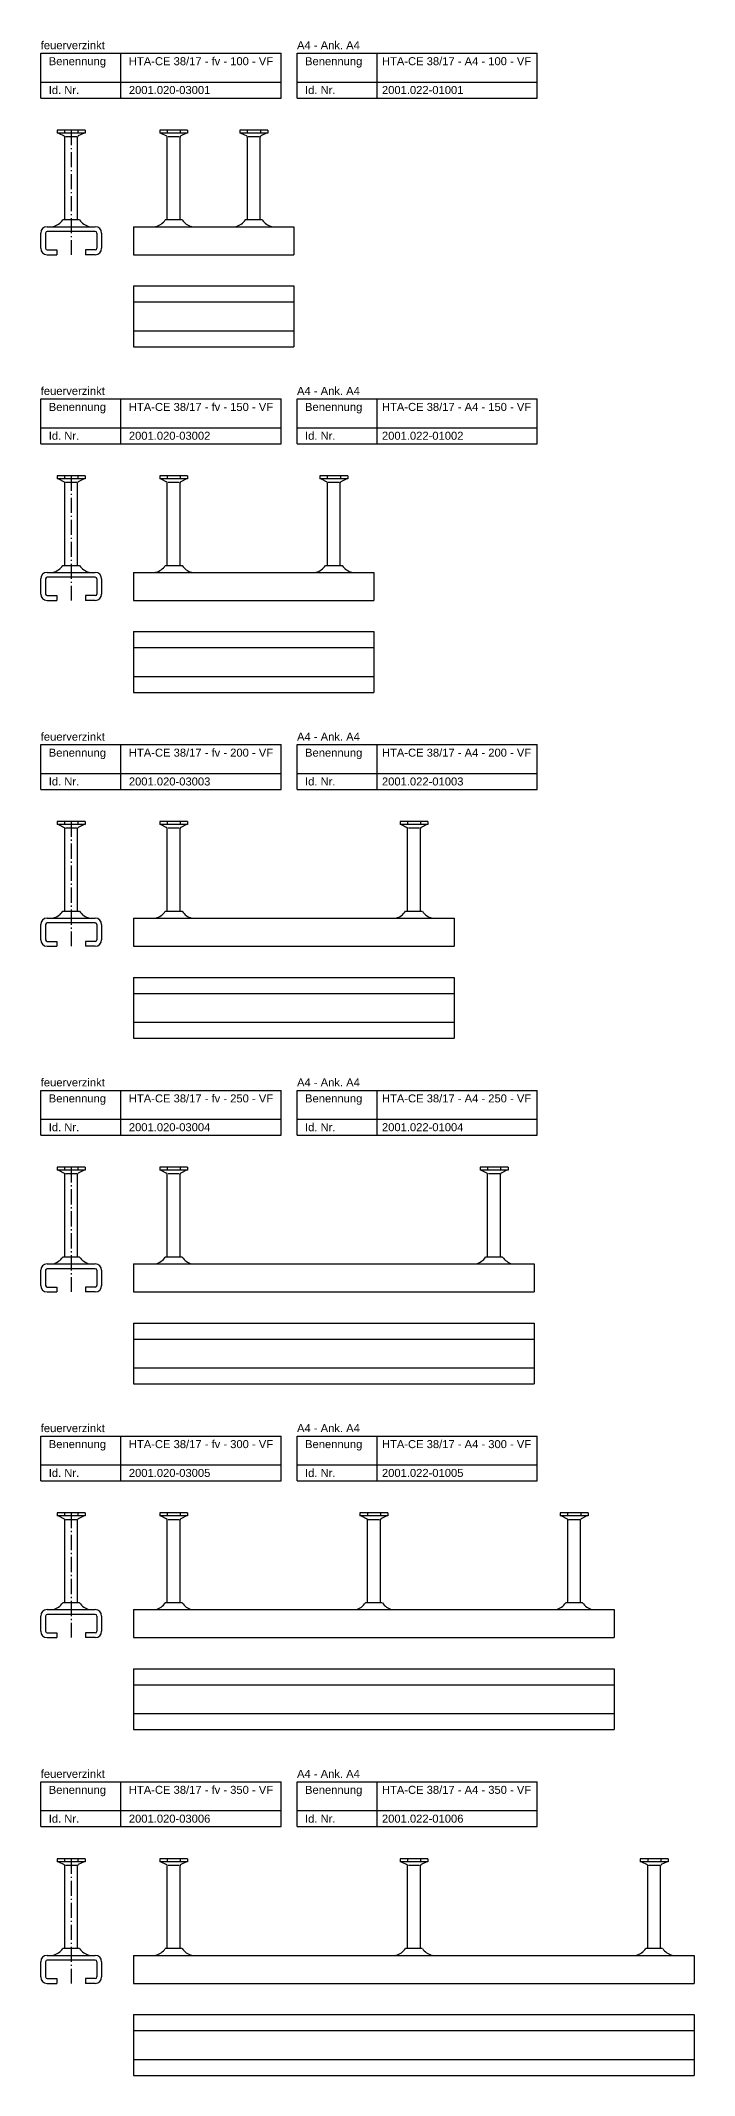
# Model space of a CAD drawing. Header units: millimetres. Extents: x 6937 to 13065, y -40 to 2527.
# Drawn here: x 6937 to 7345, y 1256 to 2527 of the extents above; entities that cross this region are included whole.
import ezdxf

# ---------------------------------------------------------------- set-up
doc = ezdxf.new("R2010")
doc.units = ezdxf.units.MM
doc.header["$LTSCALE"] = 10
doc.linetypes.add('AM_DIN_G_W050x2', pattern=[6.875, 4.75, -0.875, 0.375, -0.875])
doc.layers.add('HALFEN', color=2, linetype='CONTINUOUS')
doc.styles.add('ARIAL50', font='arial.ttf', dxfattribs={"height": 5})

msp = doc.modelspace()

# ---------------------------------------------------------------- linework, layer by layer
at = {"layer": 'HALFEN'}
for p, q in [((6937.5, 2519.2), (7087.5, 2519.2)), ((6937.5, 2491.2), (6937.5, 2519.2)), ((6987.5, 2491.2), (6987.5, 2519.2)), ((7087.5, 2491.2), (7087.5, 2519.2)), ((7097.5, 2519.2), (7247.5, 2519.2)), ((7097.5, 2491.2), (7097.5, 2519.2)), ((7147.5, 2491.2), (7147.5, 2519.2)), ((7247.5, 2491.2), (7247.5, 2519.2)), ((6937.5, 2501.2), (7087.5, 2501.2)), ((7097.5, 2501.2), (7247.5, 2501.2)), ((6937.5, 2491.2), (7087.5, 2491.2)), ((7097.5, 2491.2), (7247.5, 2491.2)), ((6965.2, 2471.2), (6947.8, 2471.2)), ((6947.8, 2471.2), (6947.8, 2469.3)), ((6965.2, 2469.3), (6947.8, 2469.3)), ((6948.5, 2469.3), (6952.1, 2467.5)), ((6952.4, 2471), (6952.4, 2469.6)), ((6952.5, 2415), (6952.5, 2466.8)), ((6953, 2467.2), (6960, 2467.2)), ((6960.5, 2415), (6960.5, 2466.8)), ((6960.6, 2471), (6960.6, 2469.6)), ((6964.5, 2469.3), (6960.9, 2467.5)), ((6965.2, 2471.2), (6965.2, 2469.3)), ((7029.2, 2471.2), (7011.8, 2471.2)), ((7011.8, 2471.2), (7011.8, 2469.3)), ((7029.2, 2469.3), (7011.8, 2469.3)), ((7012.5, 2469.3), (7016.1, 2467.5)), ((7016.4, 2471), (7016.4, 2469.6)), ((7016.5, 2415), (7016.5, 2466.8)), ((7017, 2467.2), (7024, 2467.2)), ((7024.5, 2415), (7024.5, 2466.8)), ((7024.6, 2471), (7024.6, 2469.6)), ((7028.5, 2469.3), (7024.9, 2467.5)), ((7029.2, 2471.2), (7029.2, 2469.3)), ((7079.2, 2471.2), (7061.8, 2471.2)), ((7061.8, 2471.2), (7061.8, 2469.3)), ((7079.2, 2469.3), (7061.8, 2469.3)), ((7062.5, 2469.3), (7066.1, 2467.5)), ((7066.4, 2471), (7066.4, 2469.6)), ((7066.5, 2415), (7066.5, 2466.8)), ((7067, 2467.2), (7074, 2467.2)), ((7074.5, 2415), (7074.5, 2466.8)), ((7074.6, 2471), (7074.6, 2469.6)), ((7078.5, 2469.3), (7074.9, 2467.5)), ((7079.2, 2471.2), (7079.2, 2469.3)), ((6937.5, 2397.3), (6937.5, 2406.8)), ((6940.5, 2406.8), (6940.5, 2397.3)), ((6941.5, 2410.8), (6971.5, 2410.8)), ((6971.5, 2407.8), (6941.5, 2407.8)), ((6961.7, 2415), (6951.2, 2415)), ((6972.5, 2406.8), (6972.5, 2397.3)), ((6975.5, 2406.8), (6975.5, 2397.3)), ((6995.5, 2410.8), (7095.5, 2410.8)), ((6995.5, 2410.8), (6995.5, 2393.3)), ((7025.7, 2415), (7015.2, 2415)), ((7075.7, 2415), (7065.2, 2415)), ((7095.5, 2410.8), (7095.5, 2393.3)), ((6941.5, 2396.3), (6947.5, 2396.3)), ((6941.5, 2393.3), (6947.5, 2393.3)), ((6947.5, 2396.3), (6947.5, 2393.3)), ((6971.5, 2396.3), (6965.5, 2396.3)), ((6965.5, 2396.3), (6965.5, 2393.3)), ((6971.5, 2393.3), (6965.5, 2393.3)), ((6995.5, 2393.3), (7095.5, 2393.3)), ((6995.5, 2373.8), (6995.5, 2335.8)), ((6995.5, 2373.8), (7095.5, 2373.8)), ((7095.5, 2373.8), (7095.5, 2335.8)), ((7095.5, 2373.8), (7095.5, 2335.8)), ((6995.5, 2363.8), (7095.5, 2363.8)), ((6995.5, 2345.8), (7095.5, 2345.8)), ((6995.5, 2335.8), (7095.5, 2335.8)), ((6937.5, 2303.2), (7087.5, 2303.2)), ((6937.5, 2275.2), (6937.5, 2303.2)), ((6987.5, 2275.2), (6987.5, 2303.2)), ((7087.5, 2275.2), (7087.5, 2303.2)), ((7097.5, 2303.2), (7247.5, 2303.2)), ((7097.5, 2275.2), (7097.5, 2303.2)), ((7147.5, 2275.2), (7147.5, 2303.2)), ((7247.5, 2275.2), (7247.5, 2303.2)), ((6937.5, 2285.2), (7087.5, 2285.2)), ((7097.5, 2285.2), (7247.5, 2285.2)), ((6937.5, 2275.2), (7087.5, 2275.2)), ((7097.5, 2275.2), (7247.5, 2275.2)), ((6965.2, 2255.2), (6947.8, 2255.2)), ((6947.8, 2255.2), (6947.8, 2253.3)), ((6965.2, 2253.3), (6947.8, 2253.3)), ((6948.5, 2253.3), (6952.1, 2251.5)), ((6952.4, 2255), (6952.4, 2253.6)), ((6952.5, 2199), (6952.5, 2250.8)), ((6953, 2251.2), (6960, 2251.2)), ((6960.5, 2199), (6960.5, 2250.8)), ((6960.6, 2255), (6960.6, 2253.6)), ((6964.5, 2253.3), (6960.9, 2251.5)), ((6965.2, 2255.2), (6965.2, 2253.3)), ((7029.2, 2255.2), (7011.8, 2255.2)), ((7011.8, 2255.2), (7011.8, 2253.3)), ((7029.2, 2253.3), (7011.8, 2253.3)), ((7012.5, 2253.3), (7016.1, 2251.5)), ((7016.4, 2255), (7016.4, 2253.6)), ((7016.5, 2199), (7016.5, 2250.8)), ((7017, 2251.2), (7024, 2251.2)), ((7024.5, 2199), (7024.5, 2250.8)), ((7024.6, 2255), (7024.6, 2253.6)), ((7028.5, 2253.3), (7024.9, 2251.5)), ((7029.2, 2255.2), (7029.2, 2253.3)), ((7129.2, 2255.2), (7111.8, 2255.2)), ((7111.8, 2255.2), (7111.8, 2253.3)), ((7129.2, 2253.3), (7111.8, 2253.3)), ((7112.5, 2253.3), (7116.1, 2251.5)), ((7116.4, 2255), (7116.4, 2253.6)), ((7116.5, 2199), (7116.5, 2250.8)), ((7117, 2251.2), (7124, 2251.2)), ((7124.5, 2199), (7124.5, 2250.8)), ((7124.6, 2255), (7124.6, 2253.6)), ((7128.5, 2253.3), (7124.9, 2251.5)), ((7129.2, 2255.2), (7129.2, 2253.3)), ((6937.5, 2181.3), (6937.5, 2190.8)), ((6940.5, 2190.8), (6940.5, 2181.3)), ((6941.5, 2194.8), (6971.5, 2194.8)), ((6971.5, 2191.8), (6941.5, 2191.8)), ((6961.7, 2199), (6951.2, 2199)), ((6972.5, 2190.8), (6972.5, 2181.3)), ((6975.5, 2190.8), (6975.5, 2181.3)), ((6995.5, 2194.8), (7145.5, 2194.8)), ((6995.5, 2194.8), (6995.5, 2177.3)), ((7025.7, 2199), (7015.2, 2199)), ((7125.7, 2199), (7115.2, 2199)), ((7145.5, 2194.8), (7145.5, 2177.3)), ((6941.5, 2180.3), (6947.5, 2180.3)), ((6941.5, 2177.3), (6947.5, 2177.3)), ((6947.5, 2180.3), (6947.5, 2177.3)), ((6971.5, 2180.3), (6965.5, 2180.3)), ((6965.5, 2180.3), (6965.5, 2177.3)), ((6971.5, 2177.3), (6965.5, 2177.3)), ((6995.5, 2177.3), (7145.5, 2177.3)), ((6995.5, 2157.8), (6995.5, 2119.8)), ((6995.5, 2157.8), (7145.5, 2157.8)), ((7145.5, 2157.8), (7145.5, 2119.8)), ((7145.5, 2157.8), (7145.5, 2119.8)), ((6995.5, 2147.8), (7145.5, 2147.8)), ((6995.5, 2129.8), (7145.5, 2129.8)), ((6995.5, 2119.8), (7145.5, 2119.8)), ((6937.5, 2087.2), (7087.5, 2087.2)), ((6937.5, 2059.2), (6937.5, 2087.2)), ((6987.5, 2059.2), (6987.5, 2087.2)), ((7087.5, 2059.2), (7087.5, 2087.2)), ((7097.5, 2087.2), (7247.5, 2087.2)), ((7097.5, 2059.2), (7097.5, 2087.2)), ((7147.5, 2059.2), (7147.5, 2087.2)), ((7247.5, 2059.2), (7247.5, 2087.2)), ((6937.5, 2069.2), (7087.5, 2069.2)), ((7097.5, 2069.2), (7247.5, 2069.2)), ((6937.5, 2059.2), (7087.5, 2059.2)), ((7097.5, 2059.2), (7247.5, 2059.2)), ((6965.2, 2039.2), (6947.8, 2039.2)), ((6947.8, 2039.2), (6947.8, 2037.3)), ((6965.2, 2037.3), (6947.8, 2037.3)), ((6948.5, 2037.3), (6952.1, 2035.5)), ((6952.4, 2039), (6952.4, 2037.6)), ((6952.5, 1983), (6952.5, 2034.8)), ((6953, 2035.2), (6960, 2035.2)), ((6960.5, 1983), (6960.5, 2034.8)), ((6960.6, 2039), (6960.6, 2037.6)), ((6964.5, 2037.3), (6960.9, 2035.5)), ((6965.2, 2039.2), (6965.2, 2037.3)), ((7029.2, 2039.2), (7011.8, 2039.2)), ((7011.8, 2039.2), (7011.8, 2037.3)), ((7029.2, 2037.3), (7011.8, 2037.3)), ((7012.5, 2037.3), (7016.1, 2035.5)), ((7016.4, 2039), (7016.4, 2037.6)), ((7016.5, 1983), (7016.5, 2034.8)), ((7017, 2035.2), (7024, 2035.2)), ((7024.5, 1983), (7024.5, 2034.8)), ((7024.6, 2039), (7024.6, 2037.6)), ((7028.5, 2037.3), (7024.9, 2035.5)), ((7029.2, 2039.2), (7029.2, 2037.3)), ((7179.2, 2039.2), (7161.8, 2039.2)), ((7161.8, 2039.2), (7161.8, 2037.3)), ((7179.2, 2037.3), (7161.8, 2037.3)), ((7162.5, 2037.3), (7166.1, 2035.5)), ((7166.4, 2039), (7166.4, 2037.6)), ((7166.5, 1983), (7166.5, 2034.8)), ((7167, 2035.2), (7174, 2035.2)), ((7174.5, 1983), (7174.5, 2034.8)), ((7174.6, 2039), (7174.6, 2037.6)), ((7178.5, 2037.3), (7174.9, 2035.5)), ((7179.2, 2039.2), (7179.2, 2037.3)), ((6961.7, 1983), (6951.2, 1983)), ((7025.7, 1983), (7015.2, 1983)), ((7175.7, 1983), (7165.2, 1983)), ((6937.5, 1965.3), (6937.5, 1974.8)), ((6940.5, 1974.8), (6940.5, 1965.3)), ((6941.5, 1978.8), (6971.5, 1978.8)), ((6971.5, 1975.8), (6941.5, 1975.8)), ((6972.5, 1974.8), (6972.5, 1965.3)), ((6975.5, 1974.8), (6975.5, 1965.3)), ((6995.5, 1978.8), (7195.5, 1978.8)), ((6995.5, 1978.8), (6995.5, 1961.3)), ((7195.5, 1978.8), (7195.5, 1961.3)), ((6941.5, 1964.3), (6947.5, 1964.3)), ((6941.5, 1961.3), (6947.5, 1961.3)), ((6947.5, 1964.3), (6947.5, 1961.3)), ((6971.5, 1964.3), (6965.5, 1964.3)), ((6965.5, 1964.3), (6965.5, 1961.3)), ((6971.5, 1961.3), (6965.5, 1961.3)), ((6995.5, 1961.3), (7195.5, 1961.3)), ((6995.5, 1941.8), (6995.5, 1903.8)), ((6995.5, 1941.8), (7195.5, 1941.8)), ((7195.5, 1941.8), (7195.5, 1903.8)), ((7195.5, 1941.8), (7195.5, 1903.8)), ((6995.5, 1931.8), (7195.5, 1931.8)), ((6995.5, 1913.8), (7195.5, 1913.8)), ((6995.5, 1903.8), (7195.5, 1903.8)), ((6937.5, 1871.2), (7087.5, 1871.2)), ((6937.5, 1843.2), (6937.5, 1871.2)), ((6987.5, 1843.2), (6987.5, 1871.2)), ((7087.5, 1843.2), (7087.5, 1871.2)), ((7097.5, 1871.2), (7247.5, 1871.2)), ((7097.5, 1843.2), (7097.5, 1871.2)), ((7147.5, 1843.2), (7147.5, 1871.2)), ((7247.5, 1843.2), (7247.5, 1871.2)), ((6937.5, 1853.2), (7087.5, 1853.2)), ((6937.5, 1843.2), (7087.5, 1843.2)), ((7097.5, 1853.2), (7247.5, 1853.2)), ((7097.5, 1843.2), (7247.5, 1843.2)), ((6965.2, 1823.2), (6947.8, 1823.2)), ((6947.8, 1823.2), (6947.8, 1821.3)), ((6965.2, 1821.3), (6947.8, 1821.3)), ((6948.5, 1821.3), (6952.1, 1819.5)), ((6952.4, 1823), (6952.4, 1821.6)), ((6952.5, 1767), (6952.5, 1818.8)), ((6953, 1819.2), (6960, 1819.2)), ((6960.5, 1767), (6960.5, 1818.8)), ((6960.6, 1823), (6960.6, 1821.6)), ((6964.5, 1821.3), (6960.9, 1819.5)), ((6965.2, 1823.2), (6965.2, 1821.3)), ((7029.2, 1823.2), (7011.8, 1823.2)), ((7011.8, 1823.2), (7011.8, 1821.3)), ((7029.2, 1821.3), (7011.8, 1821.3)), ((7012.5, 1821.3), (7016.1, 1819.5)), ((7016.4, 1823), (7016.4, 1821.6)), ((7016.5, 1767), (7016.5, 1818.8)), ((7017, 1819.2), (7024, 1819.2)), ((7024.5, 1767), (7024.5, 1818.8)), ((7024.6, 1823), (7024.6, 1821.6)), ((7028.5, 1821.3), (7024.9, 1819.5)), ((7029.2, 1823.2), (7029.2, 1821.3)), ((7229.2, 1823.2), (7211.8, 1823.2)), ((7211.8, 1823.2), (7211.8, 1821.3)), ((7229.2, 1821.3), (7211.8, 1821.3)), ((7212.5, 1821.3), (7216.1, 1819.5)), ((7216.4, 1823), (7216.4, 1821.6)), ((7216.5, 1767), (7216.5, 1818.8)), ((7217, 1819.2), (7224, 1819.2)), ((7224.5, 1767), (7224.5, 1818.8)), ((7224.6, 1823), (7224.6, 1821.6)), ((7228.5, 1821.3), (7224.9, 1819.5)), ((7229.2, 1823.2), (7229.2, 1821.3)), ((6961.7, 1767), (6951.2, 1767)), ((7025.7, 1767), (7015.2, 1767)), ((7225.7, 1767), (7215.2, 1767)), ((6937.5, 1749.3), (6937.5, 1758.8)), ((6940.5, 1758.8), (6940.5, 1749.3)), ((6941.5, 1762.8), (6971.5, 1762.8)), ((6971.5, 1759.8), (6941.5, 1759.8)), ((6972.5, 1758.8), (6972.5, 1749.3)), ((6975.5, 1758.8), (6975.5, 1749.3)), ((6995.5, 1762.8), (7245.5, 1762.8)), ((6995.5, 1762.8), (6995.5, 1745.3)), ((7245.5, 1762.8), (7245.5, 1745.3)), ((6941.5, 1748.3), (6947.5, 1748.3)), ((6941.5, 1745.3), (6947.5, 1745.3)), ((6947.5, 1748.3), (6947.5, 1745.3)), ((6971.5, 1748.3), (6965.5, 1748.3)), ((6965.5, 1748.3), (6965.5, 1745.3)), ((6971.5, 1745.3), (6965.5, 1745.3)), ((6995.5, 1745.3), (7245.5, 1745.3)), ((6995.5, 1725.8), (6995.5, 1687.8)), ((6995.5, 1725.8), (7245.5, 1725.8)), ((7245.5, 1725.8), (7245.5, 1687.8)), ((7245.5, 1725.8), (7245.5, 1687.8)), ((6995.5, 1715.8), (7245.5, 1715.8)), ((6995.5, 1697.8), (7245.5, 1697.8)), ((6995.5, 1687.8), (7245.5, 1687.8)), ((6937.5, 1655.2), (7087.5, 1655.2)), ((6937.5, 1627.2), (6937.5, 1655.2)), ((6987.5, 1627.2), (6987.5, 1655.2)), ((7087.5, 1627.2), (7087.5, 1655.2)), ((7097.5, 1655.2), (7247.5, 1655.2)), ((7097.5, 1627.2), (7097.5, 1655.2)), ((7147.5, 1627.2), (7147.5, 1655.2)), ((7247.5, 1627.2), (7247.5, 1655.2)), ((6937.5, 1637.2), (7087.5, 1637.2)), ((6937.5, 1627.2), (7087.5, 1627.2)), ((7097.5, 1637.2), (7247.5, 1637.2)), ((7097.5, 1627.2), (7247.5, 1627.2)), ((6965.2, 1607.2), (6947.8, 1607.2)), ((6947.8, 1607.2), (6947.8, 1605.3)), ((6965.2, 1605.3), (6947.8, 1605.3)), ((6948.5, 1605.3), (6952.1, 1603.5)), ((6952.4, 1607), (6952.4, 1605.6)), ((6952.5, 1551), (6952.5, 1602.8)), ((6953, 1603.2), (6960, 1603.2)), ((6960.5, 1551), (6960.5, 1602.8)), ((6960.6, 1607), (6960.6, 1605.6)), ((6964.5, 1605.3), (6960.9, 1603.5)), ((6965.2, 1607.2), (6965.2, 1605.3)), ((7029.2, 1607.2), (7011.8, 1607.2)), ((7011.8, 1607.2), (7011.8, 1605.3)), ((7029.2, 1605.3), (7011.8, 1605.3)), ((7012.5, 1605.3), (7016.1, 1603.5)), ((7016.4, 1607), (7016.4, 1605.6)), ((7016.5, 1551), (7016.5, 1602.8)), ((7017, 1603.2), (7024, 1603.2)), ((7024.5, 1551), (7024.5, 1602.8)), ((7024.6, 1607), (7024.6, 1605.6)), ((7028.5, 1605.3), (7024.9, 1603.5)), ((7029.2, 1607.2), (7029.2, 1605.3)), ((7154.2, 1607.2), (7136.8, 1607.2)), ((7136.8, 1607.2), (7136.8, 1605.3)), ((7154.2, 1605.3), (7136.8, 1605.3)), ((7137.5, 1605.3), (7141.1, 1603.5)), ((7141.4, 1607), (7141.4, 1605.6)), ((7141.5, 1551), (7141.5, 1602.8)), ((7142, 1603.2), (7149, 1603.2)), ((7149.5, 1551), (7149.5, 1602.8)), ((7149.6, 1607), (7149.6, 1605.6)), ((7153.5, 1605.3), (7149.9, 1603.5)), ((7154.2, 1607.2), (7154.2, 1605.3)), ((7279.2, 1607.2), (7261.8, 1607.2)), ((7261.8, 1607.2), (7261.8, 1605.3)), ((7279.2, 1605.3), (7261.8, 1605.3)), ((7262.5, 1605.3), (7266.1, 1603.5)), ((7266.4, 1607), (7266.4, 1605.6)), ((7266.5, 1551), (7266.5, 1602.8)), ((7267, 1603.2), (7274, 1603.2)), ((7274.5, 1551), (7274.5, 1602.8)), ((7274.6, 1607), (7274.6, 1605.6)), ((7278.5, 1605.3), (7274.9, 1603.5)), ((7279.2, 1607.2), (7279.2, 1605.3)), ((6961.7, 1551), (6951.2, 1551)), ((7025.7, 1551), (7015.2, 1551)), ((7150.7, 1551), (7140.2, 1551)), ((7275.7, 1551), (7265.2, 1551)), ((6937.5, 1533.3), (6937.5, 1542.8)), ((6940.5, 1542.8), (6940.5, 1533.3)), ((6941.5, 1546.8), (6971.5, 1546.8)), ((6971.5, 1543.8), (6941.5, 1543.8)), ((6972.5, 1542.8), (6972.5, 1533.3)), ((6975.5, 1542.8), (6975.5, 1533.3)), ((6995.5, 1546.8), (7295.5, 1546.8)), ((6995.5, 1546.8), (6995.5, 1529.3)), ((7295.5, 1546.8), (7295.5, 1529.3)), ((6941.5, 1532.3), (6947.5, 1532.3)), ((6941.5, 1529.3), (6947.5, 1529.3)), ((6947.5, 1532.3), (6947.5, 1529.3)), ((6971.5, 1532.3), (6965.5, 1532.3)), ((6965.5, 1532.3), (6965.5, 1529.3)), ((6971.5, 1529.3), (6965.5, 1529.3)), ((6995.5, 1529.3), (7295.5, 1529.3)), ((6995.5, 1509.8), (6995.5, 1471.8)), ((6995.5, 1509.8), (7295.5, 1509.8)), ((7295.5, 1509.8), (7295.5, 1471.8)), ((7295.5, 1509.8), (7295.5, 1471.8)), ((6995.5, 1499.8), (7295.5, 1499.8)), ((6995.5, 1481.8), (7295.5, 1481.8)), ((6995.5, 1471.8), (7295.5, 1471.8)), ((6937.5, 1439.2), (7087.5, 1439.2)), ((6937.5, 1411.2), (6937.5, 1439.2)), ((6987.5, 1411.2), (6987.5, 1439.2)), ((7087.5, 1411.2), (7087.5, 1439.2)), ((7097.5, 1439.2), (7247.5, 1439.2)), ((7097.5, 1411.2), (7097.5, 1439.2)), ((7147.5, 1411.2), (7147.5, 1439.2)), ((7247.5, 1411.2), (7247.5, 1439.2)), ((6937.5, 1421.2), (7087.5, 1421.2)), ((6937.5, 1411.2), (7087.5, 1411.2)), ((7097.5, 1421.2), (7247.5, 1421.2)), ((7097.5, 1411.2), (7247.5, 1411.2)), ((6965.2, 1391.2), (6947.8, 1391.2)), ((6947.8, 1391.2), (6947.8, 1389.3)), ((6965.2, 1389.3), (6947.8, 1389.3)), ((6948.5, 1389.3), (6952.1, 1387.5)), ((6952.4, 1391), (6952.4, 1389.6)), ((6952.5, 1335), (6952.5, 1386.8)), ((6953, 1387.2), (6960, 1387.2)), ((6960.5, 1335), (6960.5, 1386.8)), ((6960.6, 1391), (6960.6, 1389.6)), ((6964.5, 1389.3), (6960.9, 1387.5)), ((6965.2, 1391.2), (6965.2, 1389.3)), ((7029.2, 1391.2), (7011.8, 1391.2)), ((7011.8, 1391.2), (7011.8, 1389.3)), ((7029.2, 1389.3), (7011.8, 1389.3)), ((7012.5, 1389.3), (7016.1, 1387.5)), ((7016.4, 1391), (7016.4, 1389.6)), ((7016.5, 1335), (7016.5, 1386.8)), ((7017, 1387.2), (7024, 1387.2)), ((7024.5, 1335), (7024.5, 1386.8)), ((7024.6, 1391), (7024.6, 1389.6)), ((7028.5, 1389.3), (7024.9, 1387.5)), ((7029.2, 1391.2), (7029.2, 1389.3)), ((7179.2, 1391.2), (7161.8, 1391.2)), ((7161.8, 1391.2), (7161.8, 1389.3)), ((7179.2, 1389.3), (7161.8, 1389.3)), ((7162.5, 1389.3), (7166.1, 1387.5)), ((7166.4, 1391), (7166.4, 1389.6)), ((7166.5, 1335), (7166.5, 1386.8)), ((7167, 1387.2), (7174, 1387.2)), ((7174.5, 1335), (7174.5, 1386.8)), ((7174.6, 1391), (7174.6, 1389.6)), ((7178.5, 1389.3), (7174.9, 1387.5)), ((7179.2, 1391.2), (7179.2, 1389.3)), ((7329.2, 1391.2), (7311.8, 1391.2)), ((7311.8, 1391.2), (7311.8, 1389.3)), ((7329.2, 1389.3), (7311.8, 1389.3)), ((7312.5, 1389.3), (7316.1, 1387.5)), ((7316.4, 1391), (7316.4, 1389.6)), ((7316.5, 1335), (7316.5, 1386.8)), ((7317, 1387.2), (7324, 1387.2)), ((7324.5, 1335), (7324.5, 1386.8)), ((7324.6, 1391), (7324.6, 1389.6)), ((7328.5, 1389.3), (7324.9, 1387.5)), ((7329.2, 1391.2), (7329.2, 1389.3)), ((6961.7, 1335), (6951.2, 1335)), ((7025.7, 1335), (7015.2, 1335)), ((7175.7, 1335), (7165.2, 1335)), ((7325.7, 1335), (7315.2, 1335)), ((6937.5, 1317.3), (6937.5, 1326.8)), ((6940.5, 1326.8), (6940.5, 1317.3)), ((6941.5, 1330.8), (6971.5, 1330.8)), ((6971.5, 1327.8), (6941.5, 1327.8)), ((6972.5, 1326.8), (6972.5, 1317.3)), ((6975.5, 1326.8), (6975.5, 1317.3)), ((6995.5, 1330.8), (7345.5, 1330.8)), ((6995.5, 1330.8), (6995.5, 1313.3)), ((7345.5, 1330.8), (7345.5, 1313.3)), ((6941.5, 1316.3), (6947.5, 1316.3)), ((6941.5, 1313.3), (6947.5, 1313.3)), ((6947.5, 1316.3), (6947.5, 1313.3)), ((6971.5, 1316.3), (6965.5, 1316.3)), ((6965.5, 1316.3), (6965.5, 1313.3)), ((6971.5, 1313.3), (6965.5, 1313.3)), ((6995.5, 1313.3), (7345.5, 1313.3)), ((6995.5, 1293.8), (6995.5, 1255.8)), ((6995.5, 1293.8), (7345.5, 1293.8)), ((7345.5, 1293.8), (7345.5, 1255.8)), ((7345.5, 1293.8), (7345.5, 1255.8)), ((6995.5, 1283.8), (7345.5, 1283.8)), ((6995.5, 1265.8), (7345.5, 1265.8)), ((6995.5, 1255.8), (7345.5, 1255.8))]:
    msp.add_line(p, q, dxfattribs=at)
at = {"layer": 'HALFEN', "color": 1, "linetype": 'AM_DIN_G_W050x2', "ltscale": 0.2}
for p, q in [((6956.5, 2471.2), (6956.5, 2393.3)), ((6956.5, 2255.2), (6956.5, 2177.3)), ((6956.5, 2039.2), (6956.5, 1961.3)), ((6956.5, 1823.2), (6956.5, 1745.3)), ((6956.5, 1607.2), (6956.5, 1529.3)), ((6956.5, 1391.2), (6956.5, 1313.3))]:
    msp.add_line(p, q, dxfattribs=at)
at = {"layer": 'HALFEN'}
for centre, radius, start, end in [((6951.7, 2466.8), 0.8, 0, 62.3005), ((6961.3, 2466.8), 0.8, 117.6995, 180), ((7015.7, 2466.8), 0.8, 0, 62.3005), ((7025.3, 2466.8), 0.8, 117.6995, 180), ((7065.7, 2466.8), 0.8, 0, 62.3005), ((7075.3, 2466.8), 0.8, 117.6995, 180), ((6941.5, 2406.8), 4, 90, 180), ((6941.5, 2406.8), 1, 90, 180), ((6942.9, 2420.6), 10, 283.5108, 326.4733), ((6970.1, 2420.6), 10, 213.5267, 256.4892), ((6971.5, 2406.8), 4, 0, 90), ((6971.5, 2406.8), 1, 0, 90), ((7006.9, 2420.6), 10, 283.5108, 326.4733), ((7034.1, 2420.6), 10, 213.5267, 256.4892), ((7056.9, 2420.6), 10, 283.5108, 326.4733), ((7084.1, 2420.6), 10, 213.5267, 256.4892), ((6941.5, 2397.3), 4, 180, 270), ((6941.5, 2397.3), 1, 180, 270), ((6971.5, 2397.3), 1, 270, 0), ((6971.5, 2397.3), 4, 270, 0), ((6951.7, 2250.8), 0.8, 0, 62.3005), ((6961.3, 2250.8), 0.8, 117.6995, 180), ((7015.7, 2250.8), 0.8, 0, 62.3005), ((7025.3, 2250.8), 0.8, 117.6995, 180), ((7115.7, 2250.8), 0.8, 0, 62.3005), ((7125.3, 2250.8), 0.8, 117.6995, 180), ((6941.5, 2190.8), 4, 90, 180), ((6941.5, 2190.8), 1, 90, 180), ((6942.9, 2204.6), 10, 283.5108, 326.4733), ((6970.1, 2204.6), 10, 213.5267, 256.4892), ((6971.5, 2190.8), 4, 0, 90), ((6971.5, 2190.8), 1, 0, 90), ((7006.9, 2204.6), 10, 283.5108, 326.4733), ((7034.1, 2204.6), 10, 213.5267, 256.4892), ((7106.9, 2204.6), 10, 283.5108, 326.4733), ((7134.1, 2204.6), 10, 213.5267, 256.4892), ((6941.5, 2181.3), 4, 180, 270), ((6941.5, 2181.3), 1, 180, 270), ((6971.5, 2181.3), 1, 270, 0), ((6971.5, 2181.3), 4, 270, 0), ((6951.7, 2034.8), 0.8, 0, 62.3005), ((6961.3, 2034.8), 0.8, 117.6995, 180), ((7015.7, 2034.8), 0.8, 0, 62.3005), ((7025.3, 2034.8), 0.8, 117.6995, 180), ((7165.7, 2034.8), 0.8, 0, 62.3005), ((7175.3, 2034.8), 0.8, 117.6995, 180), ((6942.9, 1988.6), 10, 283.5108, 326.4733), ((6970.1, 1988.6), 10, 213.5267, 256.4892), ((7006.9, 1988.6), 10, 283.5108, 326.4733), ((7034.1, 1988.6), 10, 213.5267, 256.4892), ((7156.9, 1988.6), 10, 283.5108, 326.4733), ((7184.1, 1988.6), 10, 213.5267, 256.4892), ((6941.5, 1974.8), 4, 90, 180), ((6941.5, 1974.8), 1, 90, 180), ((6971.5, 1974.8), 4, 0, 90), ((6971.5, 1974.8), 1, 0, 90), ((6941.5, 1965.3), 4, 180, 270), ((6941.5, 1965.3), 1, 180, 270), ((6971.5, 1965.3), 1, 270, 0), ((6971.5, 1965.3), 4, 270, 0), ((6951.7, 1818.8), 0.8, 0, 62.3005), ((6961.3, 1818.8), 0.8, 117.6995, 180), ((7015.7, 1818.8), 0.8, 0, 62.3005), ((7025.3, 1818.8), 0.8, 117.6995, 180), ((7215.7, 1818.8), 0.8, 0, 62.3005), ((7225.3, 1818.8), 0.8, 117.6995, 180), ((6942.9, 1772.6), 10, 283.5108, 326.4733), ((6970.1, 1772.6), 10, 213.5267, 256.4892), ((7006.9, 1772.6), 10, 283.5108, 326.4733), ((7034.1, 1772.6), 10, 213.5267, 256.4892), ((7206.9, 1772.6), 10, 283.5108, 326.4733), ((7234.1, 1772.6), 10, 213.5267, 256.4892), ((6941.5, 1758.8), 4, 90, 180), ((6941.5, 1758.8), 1, 90, 180), ((6971.5, 1758.8), 4, 0, 90), ((6971.5, 1758.8), 1, 0, 90), ((6941.5, 1749.3), 4, 180, 270), ((6941.5, 1749.3), 1, 180, 270), ((6971.5, 1749.3), 1, 270, 0), ((6971.5, 1749.3), 4, 270, 0), ((6951.7, 1602.8), 0.8, 0, 62.3005), ((6961.3, 1602.8), 0.8, 117.6995, 180), ((7015.7, 1602.8), 0.8, 0, 62.3005), ((7025.3, 1602.8), 0.8, 117.6995, 180), ((7140.7, 1602.8), 0.8, 0, 62.3005), ((7150.3, 1602.8), 0.8, 117.6995, 180), ((7265.7, 1602.8), 0.8, 0, 62.3005), ((7275.3, 1602.8), 0.8, 117.6995, 180), ((6942.9, 1556.6), 10, 283.5108, 326.4733), ((6970.1, 1556.6), 10, 213.5267, 256.4892), ((7006.9, 1556.6), 10, 283.5108, 326.4733), ((7034.1, 1556.6), 10, 213.5267, 256.4892), ((7131.9, 1556.6), 10, 283.5108, 326.4733), ((7159.1, 1556.6), 10, 213.5267, 256.4892), ((7256.9, 1556.6), 10, 283.5108, 326.4733), ((7284.1, 1556.6), 10, 213.5267, 256.4892), ((6941.5, 1542.8), 4, 90, 180), ((6941.5, 1542.8), 1, 90, 180), ((6971.5, 1542.8), 4, 0, 90), ((6971.5, 1542.8), 1, 0, 90), ((6941.5, 1533.3), 4, 180, 270), ((6941.5, 1533.3), 1, 180, 270), ((6971.5, 1533.3), 1, 270, 0), ((6971.5, 1533.3), 4, 270, 0), ((6951.7, 1386.8), 0.8, 0, 62.3005), ((6961.3, 1386.8), 0.8, 117.6995, 180), ((7015.7, 1386.8), 0.8, 0, 62.3005), ((7025.3, 1386.8), 0.8, 117.6995, 180), ((7165.7, 1386.8), 0.8, 0, 62.3005), ((7175.3, 1386.8), 0.8, 117.6995, 180), ((7315.7, 1386.8), 0.8, 0, 62.3005), ((7325.3, 1386.8), 0.8, 117.6995, 180), ((6942.9, 1340.6), 10, 283.5108, 326.4733), ((6970.1, 1340.6), 10, 213.5267, 256.4892), ((7006.9, 1340.6), 10, 283.5108, 326.4733), ((7034.1, 1340.6), 10, 213.5267, 256.4892), ((7156.9, 1340.6), 10, 283.5108, 326.4733), ((7184.1, 1340.6), 10, 213.5267, 256.4892), ((7306.9, 1340.6), 10, 283.5108, 326.4733), ((7334.1, 1340.6), 10, 213.5267, 256.4892), ((6941.5, 1326.8), 4, 90, 180), ((6941.5, 1326.8), 1, 90, 180), ((6971.5, 1326.8), 4, 0, 90), ((6971.5, 1326.8), 1, 0, 90), ((6941.5, 1317.3), 4, 180, 270), ((6941.5, 1317.3), 1, 180, 270), ((6971.5, 1317.3), 1, 270, 0), ((6971.5, 1317.3), 4, 270, 0)]:
    msp.add_arc(centre, radius, start, end, dxfattribs=at)

# ---------------------------------------------------------------- texts
at = {"layer": 'HALFEN', "style": 'ARIAL50'}
for s, p in [('feuerverzinkt', (6937.5, 2521.7)), ('HTA-CE 38/17 - fv - 100 - VF', (6992.5, 2511.7)), ('A4 - Ank. A4', (7097.5, 2521.7)), ('HTA-CE 38/17 - A4 - 100 - VF', (7150.5, 2511.7)), ('Benennung', (6942.5, 2511.7)), ('Benennung', (7102.5, 2511.7)), ('Id. Nr.', (6942.5, 2493.7)), ('2001.020-03001', (6992.5, 2493.7)), ('Id. Nr.', (7102.5, 2493.7)), ('2001.022-01001', (7150.5, 2493.7)), ('feuerverzinkt', (6937.5, 2305.7)), ('HTA-CE 38/17 - fv - 150 - VF', (6992.5, 2295.7)), ('A4 - Ank. A4', (7097.5, 2305.7)), ('HTA-CE 38/17 - A4 - 150 - VF', (7150.5, 2295.7)), ('Benennung', (6942.5, 2295.7)), ('Benennung', (7102.5, 2295.7)), ('Id. Nr.', (6942.5, 2277.7)), ('2001.020-03002', (6992.5, 2277.7)), ('Id. Nr.', (7102.5, 2277.7)), ('2001.022-01002', (7150.5, 2277.7)), ('feuerverzinkt', (6937.5, 2089.7)), ('Benennung', (6942.5, 2079.7)), ('HTA-CE 38/17 - fv - 200 - VF', (6992.5, 2079.7)), ('A4 - Ank. A4', (7097.5, 2089.7)), ('Benennung', (7102.5, 2079.7)), ('HTA-CE 38/17 - A4 - 200 - VF', (7150.5, 2079.7)), ('Id. Nr.', (6942.5, 2061.7)), ('2001.020-03003', (6992.5, 2061.7)), ('Id. Nr.', (7102.5, 2061.7)), ('2001.022-01003', (7150.5, 2061.7)), ('feuerverzinkt', (6937.5, 1873.7)), ('Benennung', (6942.5, 1863.7)), ('HTA-CE 38/17 - fv - 250 - VF', (6992.5, 1863.7)), ('A4 - Ank. A4', (7097.5, 1873.7)), ('Benennung', (7102.5, 1863.7)), ('HTA-CE 38/17 - A4 - 250 - VF', (7150.5, 1863.7)), ('Id. Nr.', (6942.5, 1845.7)), ('2001.020-03004', (6992.5, 1845.7)), ('Id. Nr.', (7102.5, 1845.7)), ('2001.022-01004', (7150.5, 1845.7)), ('feuerverzinkt', (6937.5, 1657.7)), ('Benennung', (6942.5, 1647.7)), ('HTA-CE 38/17 - fv - 300 - VF', (6992.5, 1647.7)), ('A4 - Ank. A4', (7097.5, 1657.7)), ('Benennung', (7102.5, 1647.7)), ('HTA-CE 38/17 - A4 - 300 - VF', (7150.5, 1647.7)), ('Id. Nr.', (6942.5, 1629.7)), ('2001.020-03005', (6992.5, 1629.7)), ('Id. Nr.', (7102.5, 1629.7)), ('2001.022-01005', (7150.5, 1629.7)), ('feuerverzinkt', (6937.5, 1441.7)), ('Benennung', (6942.5, 1431.7)), ('HTA-CE 38/17 - fv - 350 - VF', (6992.5, 1431.7)), ('A4 - Ank. A4', (7097.5, 1441.7)), ('Benennung', (7102.5, 1431.7)), ('HTA-CE 38/17 - A4 - 350 - VF', (7150.5, 1431.7)), ('Id. Nr.', (6942.5, 1413.7)), ('2001.020-03006', (6992.5, 1413.7)), ('Id. Nr.', (7102.5, 1413.7)), ('2001.022-01006', (7150.5, 1413.7))]:
    msp.add_text(s, height=5, dxfattribs=at).set_placement(p)

doc.saveas('drawing.dxf')
